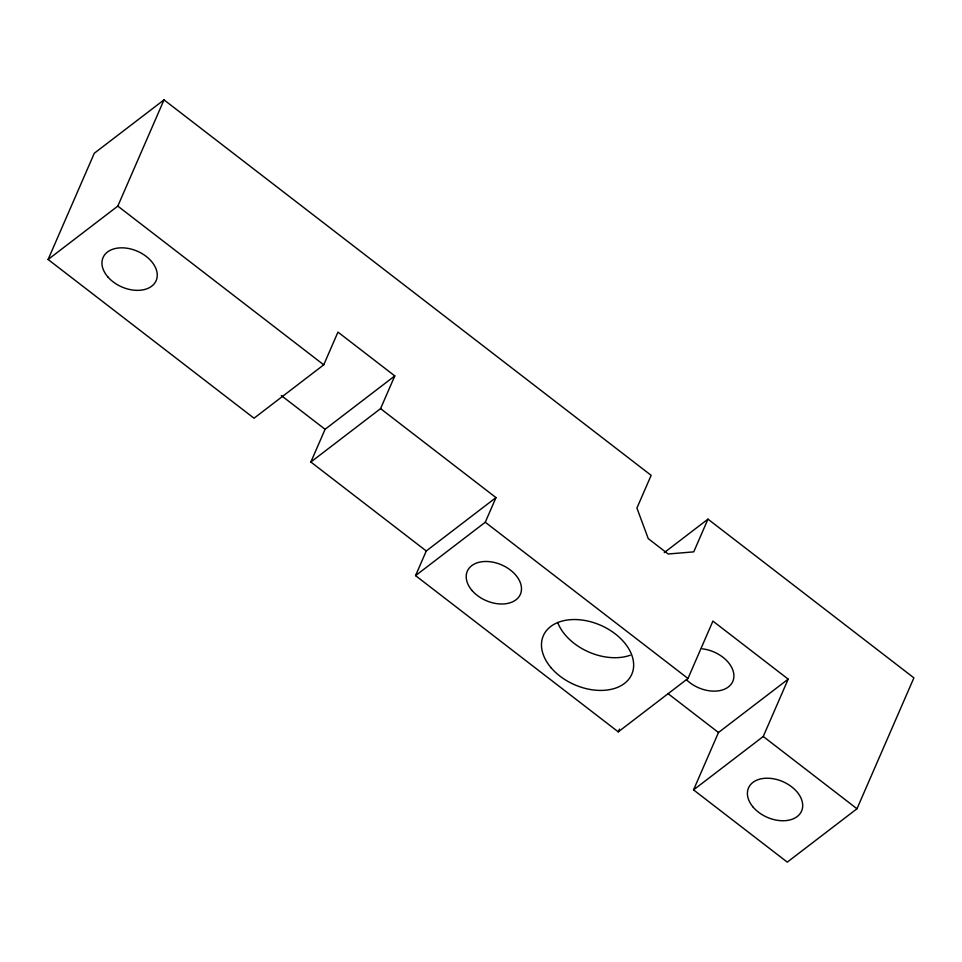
<?xml version="1.0" encoding="UTF-8"?>
<svg xmlns="http://www.w3.org/2000/svg" width="962" height="962" viewBox="0 0 962 962"><rect width="100%" height="100%" fill="white"/><g stroke="black" fill="none" stroke-linecap="round" stroke-linejoin="round"><path stroke-width="1.44" d="M380.567 408.634L394.793 375.914L337.963 332.106L323.737 364.826L254.028 418.217L48.1 259.487L94.3 153.247L164.009 99.868L651.142 475.336L636.916 508.056L648.256 538.636L668.181 554.004L693.746 551.863L707.972 519.143L913.9 677.861L856.986 808.753L787.277 862.132L693.542 789.886L718.482 732.515L788.191 679.136L712.914 621.103L687.974 678.475L618.253 731.854L415.56 575.625L426.274 550.973L495.983 497.594L380.567 408.634L310.858 462.025L426.274 550.973M48.1 259.487L117.809 206.108L164.009 99.868M310.858 462.025L325.084 429.292L394.793 375.914M415.56 575.625L485.269 522.234L495.983 497.594M618.253 731.854L619.444 729.124M693.542 789.886L763.251 736.495L788.191 679.136M664.261 552.621L707.972 519.143M117.809 206.108L323.737 364.826M485.269 522.234L687.974 678.475M763.251 736.495L856.986 808.753M281.277 395.526L325.084 429.292M667.905 693.53L718.482 732.515M630.302 655.218A48.244 32.467 23.5 0 1 557.659 622.402M702.308 648.833A28.944 19.48 23.5 0 1 732.431 682.178A28.944 19.48 23.5 0 1 686.423 679.737M551.346 668.061A48.244 32.467 23.5 0 0 630.363 676.983A48.244 32.467 23.5 0 0 581 619.913A48.244 32.467 23.5 0 0 551.346 668.061M472.101 590.572A28.944 19.48 23.5 0 0 519.516 595.935A28.944 19.48 23.5 0 0 489.898 561.7A28.944 19.48 23.5 0 0 472.101 590.572M107.864 276.936A28.944 19.48 23.5 0 0 155.279 282.299A28.944 19.48 23.5 0 0 125.661 248.052A28.944 19.48 23.5 0 0 107.864 276.936M753.306 807.322A28.944 19.48 23.5 0 0 800.721 812.686A28.944 19.48 23.5 0 0 771.103 778.438A28.944 19.48 23.5 0 0 753.306 807.322"/></g></svg>
